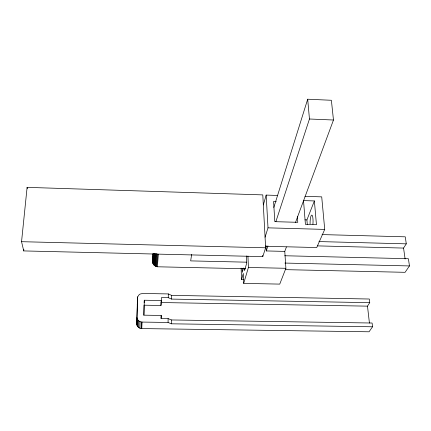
<?xml version="1.0" encoding="UTF-8"?>
<svg xmlns="http://www.w3.org/2000/svg" width="431" height="431" viewBox="0 0 431 431"><rect width="100%" height="100%" fill="white"/><g stroke="black" fill="none" stroke-linecap="round" stroke-linejoin="round"><path stroke-width="0.65" d="M372.54 326.779L171.371 323.805L171.398 319.953L168.112 318.601L161.205 318.493L161.242 315.449L143.954 315.174L144.299 300.229L161.426 300.536L161.463 297.557L168.279 297.681L171.522 299.092L369.744 302.664L369.319 299.017L171.543 295.359L168.311 293.931L142.742 293.452L140.156 294.034L139.073 294.761L137.688 296.846L136.74 324.344C137.112 326.752 139.353 328.557 141.756 328.573L369.055 331.784L372.54 326.779L372.104 323.024L171.398 319.953M171.522 299.092L171.543 295.359M171.371 323.805L168.079 322.463L168.112 318.601M168.279 297.681L168.311 293.931M143.819 315.271L144.051 305.191L160.962 305.477L161.172 300.66M245.551 268.75L157.369 266.784C155.079 266.487 152.93 264.709 152.633 262.355L152.79 253.805M137.478 298.063L136.74 324.344M137.688 296.846L137.268 304.9M137.096 325.556L137.306 319.01L136.988 317.787L137.268 320.314M137.737 326.644L137.963 320.114L137.306 319.01M138.663 327.538L138.901 321.025L137.963 320.114M139.806 328.18L140.064 321.677L138.901 321.025M141.088 328.519L141.373 322.022L140.064 321.677M141.756 328.573L142.058 322.076L168.079 322.463M144.175 302.707L144.299 300.229M152.633 262.355L153.188 253.714M152.763 262.996L153.366 253.703M152.989 263.627L153.641 253.676M153.301 264.219L154.002 253.622M153.695 264.774L154.454 253.525M154.169 265.28L154.988 253.38M154.713 265.728L155.543 253.837M155.311 266.105L156.211 253.563M155.963 266.412L156.884 253.875M156.652 266.638L157.59 254.107M157.369 266.784L158.328 254.258M160.962 305.477L161.426 300.536M160.952 318.444L161.242 315.449M23.737 250.923L21.55 241.689L27.105 187.361L262.791 194.893L265.636 247.793L262.781 256.617L23.737 250.923L23.872 249.581M191.666 254.414L190.658 260.89L246.537 262.177M243.493 268.012L242.254 272.349L242.103 268.335M243.542 279.568L241.543 279.525L243.299 273.443L243.687 283.382L279.746 284.11L285.893 268.297L284.778 251.397L286.41 246.995M263.33 204.914L266.175 195.087L277.553 195.448M243.687 283.382L248.418 267.462L247.938 256.159M273.809 207.462L307.691 99.216L331.385 100.278L333.47 120.017L295.494 222.482M265.065 237.201L268.007 227.843L266.175 195.087M284.778 251.397L266.283 250.939L267.953 245.842M275.878 221.62L309.453 119.004L307.691 99.216M307.292 224.524L306.915 219.907L314.377 200.938L303.51 200.593L305.423 224.395L316.451 224.707L314.377 200.938M304.986 196.326L321.715 196.859L324.726 229.405L316.726 247.55L265.609 246.263M405.108 258.988L403.561 248.073L406.277 243.844L405.264 236.824L322.038 234.583M369.432 323.099L367.492 306.15L369.744 302.664M284.724 255.75L408.41 258.719L409.45 265.932L405.086 272.317L285.263 269.639M161 302.53L367.492 306.15M284.907 263.066L409.45 265.932M248.418 267.462L285.893 268.297M317.55 245.885L403.561 248.073M21.55 241.689L265.636 247.793M318.902 241.57L406.277 243.844M304.954 219.848L306.915 219.907M268.007 227.843L324.726 229.405M276.255 201.552L273.583 201.471L274.811 221.663L297.778 222.315L297.32 216.276M309.453 119.004L333.47 120.017M141.373 322.022L142.058 322.076M27.105 187.361L27.358 188.611M265.997 245.638L266.283 250.939M262.716 255.308L262.781 256.617M246.403 255.944L246.704 263.201L244.614 270.404L244.533 268.411M241.112 268.152L241.543 279.525M310.072 223.921A7.203 1.482 -88.3 0 1 311.802 215.042A7.203 1.482 -88.3 0 1 312.928 224.287"/></g></svg>
